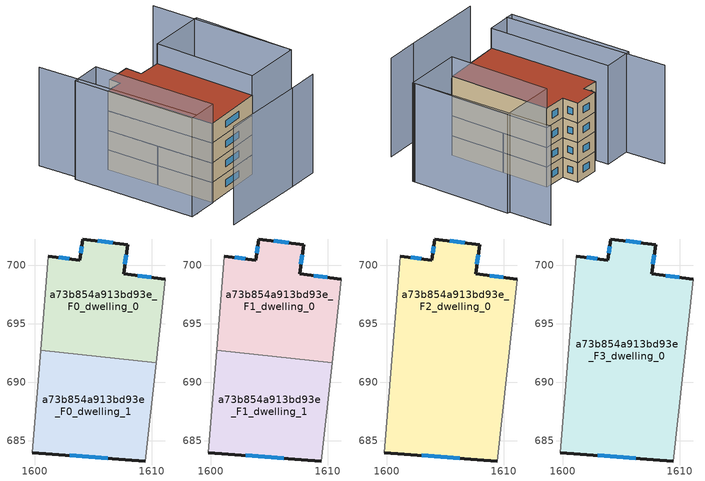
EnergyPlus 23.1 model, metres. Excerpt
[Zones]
a73b854a913bd93e_F0_dwelling_0
 floor ground (EU_floor_Construction): 1607.94,701.75 1607.6,699.29 1611.17,698.83 1610.39,691.68 1600.51,692.76 1601.17,700.8 1603.86,700.44 1604.1,702.26 z0
 wall outside (EU_wall_Construction): 1611.17,698.83 1607.6,699.29 1607.94,701.75 1604.1,702.26 1603.86,700.44 1601.17,700.8 z0:3
 wall adiabatic (EU_wall_Construction): 1610.39,691.68 1611.17,698.83 / 1601.17,700.8 1600.51,692.76 z0:3
 wall to a73b854a913bd93e_F0_dwelling_1 (EU_wall_Construction): 1600.51,692.76 1610.39,691.68 z0:3
 window (EU_Window_Construction): 1607.72,700.11 1607.83,700.93 / 1609.98,698.99 1608.79,699.14 / 1602.97,700.56 1602.07,700.68 / 1604.02,701.66 1603.94,701.05 / 1606.66,701.92 1605.38,702.09 z1:2
a73b854a913bd93e_F0_dwelling_1
 floor ground (EU_floor_Construction): 1610.39,691.68 1609.46,683.28 1599.78,684 1600.51,692.76 z0
 wall outside (EU_wall_Construction): 1599.78,684 1609.46,683.28 z0:3
 wall adiabatic (EU_wall_Construction): 1600.51,692.76 1599.78,684 / 1609.46,683.28 1610.39,691.68 z0:3
 window (EU_Window_Construction): 1603.01,683.76 1606.24,683.51 z1:2
a73b854a913bd93e_F1_dwelling_0
 floor to a73b854a913bd93e_F0_dwelling_0 (EU_floor_Construction): 1607.94,701.75 1607.6,699.29 1611.17,698.83 1610.39,691.68 1600.51,692.76 1601.17,700.8 1603.86,700.44 1604.1,702.26 z3
 wall outside (EU_wall_Construction): 1611.17,698.83 1607.6,699.29 1607.94,701.75 1604.1,702.26 1603.86,700.44 1601.17,700.8 z3:6
 wall adiabatic (EU_wall_Construction): 1610.39,691.68 1611.17,698.83 / 1601.17,700.8 1600.51,692.76 z3:6
 wall to a73b854a913bd93e_F1_dwelling_1 (EU_wall_Construction): 1600.51,692.76 1610.39,691.68 z3:6
 window (EU_Window_Construction): 1607.72,700.11 1607.83,700.93 / 1609.98,698.99 1608.79,699.14 / 1602.97,700.56 1602.07,700.68 / 1604.02,701.66 1603.94,701.05 / 1606.66,701.92 1605.38,702.09 z4:5
a73b854a913bd93e_F1_dwelling_1
 floor to a73b854a913bd93e_F0_dwelling_1 (EU_floor_Construction): 1610.39,691.68 1609.46,683.28 1599.78,684 1600.51,692.76 z3
 wall outside (EU_wall_Construction): 1599.78,684 1609.46,683.28 z3:6
 wall adiabatic (EU_wall_Construction): 1600.51,692.76 1599.78,684 / 1609.46,683.28 1610.39,691.68 z3:6
 window (EU_Window_Construction): 1603.01,683.76 1606.24,683.51 z4:5
a73b854a913bd93e_F2_dwelling_0
 floor to a73b854a913bd93e_F1_dwelling_0 (EU_floor_Construction): 1607.94,701.75 1607.6,699.29 1611.17,698.83 1610.39,691.68 1600.51,692.76 1601.17,700.8 1603.86,700.44 1604.1,702.26 z6
 floor to a73b854a913bd93e_F1_dwelling_1 (EU_floor_Construction): 1610.39,691.68 1609.46,683.28 1599.78,684 1600.51,692.76 z6
 wall outside (EU_wall_Construction): 1611.17,698.83 1607.6,699.29 1607.94,701.75 1604.1,702.26 1603.86,700.44 1601.17,700.8 / 1599.78,684 1609.46,683.28 z6:9
 wall adiabatic (EU_wall_Construction): 1609.46,683.28 1611.17,698.83 / 1601.17,700.8 1599.78,684 z6:9
 window (EU_Window_Construction): 1606.66,701.92 1605.38,702.09 / 1607.72,700.11 1607.83,700.93 / 1609.98,698.99 1608.79,699.14 / 1603.01,683.76 1606.24,683.51 / 1602.97,700.56 1602.07,700.68 / 1604.02,701.66 1603.94,701.05 z7:8
a73b854a913bd93e_F3_dwelling_0
 floor to a73b854a913bd93e_F2_dwelling_0 (EU_floor_Construction): 1607.94,701.75 1607.6,699.29 1611.17,698.83 1609.46,683.28 1599.78,684 1601.17,700.8 1603.86,700.44 1604.1,702.26 z9
 wall outside (EU_wall_Construction): 1611.17,698.83 1607.6,699.29 1607.94,701.75 1604.1,702.26 1603.86,700.44 1601.17,700.8 / 1599.78,684 1609.46,683.28 z9:12
 wall adiabatic (EU_wall_Construction): 1609.46,683.28 1611.17,698.83 / 1601.17,700.8 1599.78,684 z9:12
 window (EU_Window_Construction): 1606.66,701.92 1605.38,702.09 / 1607.72,700.11 1607.83,700.93 / 1609.98,698.99 1608.79,699.14 / 1603.01,683.76 1606.24,683.51 / 1602.97,700.56 1602.07,700.68 / 1604.02,701.66 1603.94,701.05 z10:11
 roof outside (EU_roof_Construction): 1609.46,683.28 1611.17,698.83 1607.6,699.29 1607.94,701.75 1604.1,702.26 1603.86,700.44 1601.17,700.8 1599.78,684 z12
shading: 1608.64,676.87 1613.73,676.36 / 1595.61,678.34 1608.94,676.78 / 1618.51,682.49 1620.35,704.57 / 1597.64,709.37 1596.04,684.25 / 1609.46,683.28 1611.17,698.83 / 1611.17,698.83 1620.2,697.84 / 1620.2,697.84 1618.49,682.28 / 1618.49,682.28 1609.46,683.28 / 1594.9,684.36 1596.63,703.3 / 1596.63,703.3 1601.5,702.85 / 1601.5,702.85 1599.77,683.91 / 1599.77,683.91 1594.9,684.36 z0:15
[Building]
EU S2 Campaign: North Axis=0; Terrain=City; Solar Distribution=FullExterior
[Site:Location]
Bologna: Latitude=44.5; Longitude=11.25; Time Zone=1; Elevation=37
[SizingPeriod:WeatherFileDays]
AnnualSizingPeriod: Begin Month=1; Begin Day of Month=1; End Month=12; End Day of Month=31; Day of Week for Start Day=Monday; Use Weather File Daylight Saving Period=No; Use Weather File Rain and Snow Indicators=No
[MATERIAL]
EU_InternalMass_Material: Roughness=MediumRough; Thickness=0.1; Conductivity=1; Density=1800; Specific Heat=900; Thermal Absorptance=0.9; Solar Absorptance=0.7; Visible Absorptance=0.7
[MATERIAL:NOMASS] Roughness=MediumRough; Thermal Absorptance=0.9; Solar Absorptance=0.7; Visible Absorptance=0.7
Name | Thermal Resistance
EU_wall_NoMass | 0.937881
EU_roof_NoMass | 0.548572
EU_floor_NoMass | 0.71348
[WINDOWMATERIAL:SIMPLEGLAZINGSYSTEM]
EU_Window_SimpleGlazing: UFactor=4.25633; Solar Heat Gain Coefficient=0.85; Visible Transmittance=0.85
[CONSTRUCTION]
EU_wall_Construction: EU_wall_NoMass
EU_roof_Construction: EU_roof_NoMass
EU_floor_Construction: EU_floor_NoMass
EU_Window_Construction: EU_Window_SimpleGlazing
EU_InternalMass_Construction: EU_InternalMass_Material
[ZONE] Type=1; Multiplier=1; Ceiling Height=autocalculate; Floor Area=autocalculate; Part of Total Floor Area=Yes
Name | Volume
a73b854a913bd93e_F0_dwelling_0 | 254.024
a73b854a913bd93e_F1_dwelling_0 | 254.021
a73b854a913bd93e_F2_dwelling_0 | 508.017
a73b854a913bd93e_F3_dwelling_0 | 508.031
a73b854a913bd93e_F0_dwelling_1 | 254.007
a73b854a913bd93e_F1_dwelling_1 | 254.006
[INTERNALMASS] Construction=EU_InternalMass_Construction
Name | Zone or ZoneList | Surface Area
a73b854a913bd93e_F0_dwelling_0_EU_InternalMass | a73b854a913bd93e_F0_dwelling_0 | 84.6739
a73b854a913bd93e_F0_dwelling_1_EU_InternalMass | a73b854a913bd93e_F0_dwelling_1 | 84.6705
a73b854a913bd93e_F1_dwelling_0_EU_InternalMass | a73b854a913bd93e_F1_dwelling_0 | 84.6739
a73b854a913bd93e_F1_dwelling_1_EU_InternalMass | a73b854a913bd93e_F1_dwelling_1 | 84.6705
a73b854a913bd93e_F2_dwelling_0_EU_InternalMass | a73b854a913bd93e_F2_dwelling_0 | 169.344
a73b854a913bd93e_F3_dwelling_0_EU_InternalMass | a73b854a913bd93e_F3_dwelling_0 | 169.344
[OTHEREQUIPMENT] Fuel Type=Electricity; Design Level Calculation Method=Watts/Area; Power per Zone Floor Area=1; Fraction Latent=0; Fraction Radiant=0; Fraction Lost=0; Carbon Dioxide Generation Rate=0; EndUse Subcategory=EU_Step8_InternalGains
Name | Zone or ZoneList or Space or SpaceList | Schedule
EU_Step8_InternalGain_a73b854a913bd93e_F0_dwelling_0_f000 | a73b854a913bd93e_F0_dwelling_0 | EU_Step8_GainSchedule_a73b854a913bd93e_F0_dwelling_0_f000
EU_Step8_InternalGain_a73b854a913bd93e_F0_dwelling_1_f000 | a73b854a913bd93e_F0_dwelling_1 | EU_Step8_GainSchedule_a73b854a913bd93e_F0_dwelling_1_f000
EU_Step8_InternalGain_a73b854a913bd93e_F1_dwelling_0_f000 | a73b854a913bd93e_F1_dwelling_0 | EU_Step8_GainSchedule_a73b854a913bd93e_F1_dwelling_0_f000
EU_Step8_InternalGain_a73b854a913bd93e_F1_dwelling_1_f000 | a73b854a913bd93e_F1_dwelling_1 | EU_Step8_GainSchedule_a73b854a913bd93e_F1_dwelling_1_f000
EU_Step8_InternalGain_a73b854a913bd93e_F2_dwelling_0_f000 | a73b854a913bd93e_F2_dwelling_0 | EU_Step8_GainSchedule_a73b854a913bd93e_F2_dwelling_0_f000
EU_Step8_InternalGain_a73b854a913bd93e_F3_dwelling_0_f000 | a73b854a913bd93e_F3_dwelling_0 | EU_Step8_GainSchedule_a73b854a913bd93e_F3_dwelling_0_f000
[ZONEVENTILATION:DESIGNFLOWRATE] Schedule=EU_AlwaysOn; Design Flow Rate Calculation Method=AirChanges/Hour; Air Changes per Hour=0.687892; Ventilation Type=Natural; Fan Pressure Rise=0; Fan Total Efficiency=1; Constant Term Coefficient=1; Temperature Term Coefficient=0; Velocity Term Coefficient=0; Velocity Squared Term Coefficient=0; Minimum Indoor Temperature=-100; Maximum Indoor Temperature=100; Delta Temperature=-100; Minimum Outdoor Temperature=-100; Maximum Outdoor Temperature=100; Maximum Wind Speed=40
Name | Zone or ZoneList or Space or SpaceList
EU_ConstantAir_a73b854a913bd93e_F0_dwelling_0 | a73b854a913bd93e_F0_dwelling_0
EU_ConstantAir_a73b854a913bd93e_F0_dwelling_1 | a73b854a913bd93e_F0_dwelling_1
EU_ConstantAir_a73b854a913bd93e_F1_dwelling_0 | a73b854a913bd93e_F1_dwelling_0
EU_ConstantAir_a73b854a913bd93e_F1_dwelling_1 | a73b854a913bd93e_F1_dwelling_1
EU_ConstantAir_a73b854a913bd93e_F2_dwelling_0 | a73b854a913bd93e_F2_dwelling_0
EU_ConstantAir_a73b854a913bd93e_F3_dwelling_0 | a73b854a913bd93e_F3_dwelling_0
[HVACTEMPLATE:THERMOSTAT] Constant Heating Setpoint=20; Constant Cooling Setpoint=50
EU_HeatOnly_a73b854a913bd93e_F0_dwelling_0; EU_HeatOnly_a73b854a913bd93e_F0_dwelling_1; EU_HeatOnly_a73b854a913bd93e_F1_dwelling_0; EU_HeatOnly_a73b854a913bd93e_F1_dwelling_1; EU_HeatOnly_a73b854a913bd93e_F2_dwelling_0; EU_HeatOnly_a73b854a913bd93e_F3_dwelling_0
[HVACTEMPLATE:ZONE:IDEALLOADSAIRSYSTEM] System Availability Schedule=EU_AlwaysOn; Maximum Heating Supply Air Temperature=50; Minimum Cooling Supply Air Temperature=13; Maximum Heating Supply Air Humidity Ratio=0.0156; Minimum Cooling Supply Air Humidity Ratio=0.0077; Heating Limit=NoLimit; Cooling Limit=NoLimit; Heating Availability Schedule=EU_AlwaysOn; Cooling Availability Schedule=EU_CoolingOff; Dehumidification Control Type=ConstantSensibleHeatRatio; Cooling Sensible Heat Ratio=0.7; Dehumidification Setpoint=60; Humidification Control Type=None; Humidification Setpoint=30; Outdoor Air Method=None; Outdoor Air Flow Rate per Person=0.00944; Outdoor Air Flow Rate per Zone Floor Area=0; Outdoor Air Flow Rate per Zone=0; Demand Controlled Ventilation Type=None; Outdoor Air Economizer Type=NoEconomizer; Heat Recovery Type=None; Sensible Heat Recovery Effectiveness=0.7; Latent Heat Recovery Effectiveness=0.65
Name | Template Thermostat
a73b854a913bd93e_F0_dwelling_0 | EU_HeatOnly_a73b854a913bd93e_F0_dwelling_0
a73b854a913bd93e_F0_dwelling_1 | EU_HeatOnly_a73b854a913bd93e_F0_dwelling_1
a73b854a913bd93e_F1_dwelling_0 | EU_HeatOnly_a73b854a913bd93e_F1_dwelling_0
a73b854a913bd93e_F1_dwelling_1 | EU_HeatOnly_a73b854a913bd93e_F1_dwelling_1
a73b854a913bd93e_F2_dwelling_0 | EU_HeatOnly_a73b854a913bd93e_F2_dwelling_0
a73b854a913bd93e_F3_dwelling_0 | EU_HeatOnly_a73b854a913bd93e_F3_dwelling_0
[SIZING:ZONE] Zone Cooling Design Supply Air Temperature Input Method=SupplyAirTemperature; Zone Cooling Design Supply Air Temperature=13; Zone Heating Design Supply Air Temperature Input Method=SupplyAirTemperature; Zone Heating Design Supply Air Temperature=50; Zone Cooling Design Supply Air Humidity Ratio=0.008; Zone Heating Design Supply Air Humidity Ratio=0.008; Cooling Design Air Flow Method=DesignDay; Cooling Design Air Flow Rate=0; Cooling Minimum Air Flow per Zone Floor Area=0.000762; Cooling Minimum Air Flow=0; Cooling Minimum Air Flow Fraction=0.2; Heating Design Air Flow Method=DesignDay; Heating Design Air Flow Rate=0; Heating Maximum Air Flow per Zone Floor Area=0.002032; Heating Maximum Air Flow=0.141576; Heating Maximum Air Flow Fraction=0.3; Account for Dedicated Outdoor Air System=No; Dedicated Outdoor Air System Control Strategy=NeutralSupplyAir; Dedicated Outdoor Air Low Setpoint Temperature for Design=autosize; Dedicated Outdoor Air High Setpoint Temperature for Design=autosize; Zone Load Sizing Method=Sensible Load Only No Latent Load; Zone Latent Cooling Design Supply Air Humidity Ratio Input Method=HumidityRatioDifference; Zone Cooling Design Supply Air Humidity Ratio Difference=0.005; Zone Latent Heating Design Supply Air Humidity Ratio Input Method=HumidityRatioDifference; Zone Humidification Design Supply Air Humidity Ratio Difference=0.005
a73b854a913bd93e_F0_dwelling_0; a73b854a913bd93e_F0_dwelling_1; a73b854a913bd93e_F1_dwelling_0; a73b854a913bd93e_F1_dwelling_1; a73b854a913bd93e_F2_dwelling_0; a73b854a913bd93e_F3_dwelling_0
[SCHEDULE:CONSTANT]
Name | Hourly Value
EU_AlwaysOn | 1
EU_CoolingOff | 0
[SCHEDULE:FILE] Column Number=1; Rows to Skip at Top=0; Number of Hours of Data=8760; Column Separator=Comma; Interpolate to Timestep=No; Minutes per Item=60; Adjust Schedule for Daylight Savings=Yes
Name | File
EU_Step8_GainSchedule_a73b854a913bd93e_F0_dwelling_0_f000 | ../../schedules/a73b854a913bd93e/a73b854a913bd93e_F0_dwelling_0_f000_gain.csv
EU_Step8_GainSchedule_a73b854a913bd93e_F0_dwelling_1_f000 | ../../schedules/a73b854a913bd93e/a73b854a913bd93e_F0_dwelling_1_f000_gain.csv
EU_Step8_GainSchedule_a73b854a913bd93e_F1_dwelling_0_f000 | ../../schedules/a73b854a913bd93e/a73b854a913bd93e_F1_dwelling_0_f000_gain.csv
EU_Step8_GainSchedule_a73b854a913bd93e_F1_dwelling_1_f000 | ../../schedules/a73b854a913bd93e/a73b854a913bd93e_F1_dwelling_1_f000_gain.csv
EU_Step8_GainSchedule_a73b854a913bd93e_F2_dwelling_0_f000 | ../../schedules/a73b854a913bd93e/a73b854a913bd93e_F2_dwelling_0_f000_gain.csv
EU_Step8_GainSchedule_a73b854a913bd93e_F3_dwelling_0_f000 | ../../schedules/a73b854a913bd93e/a73b854a913bd93e_F3_dwelling_0_f000_gain.csv
